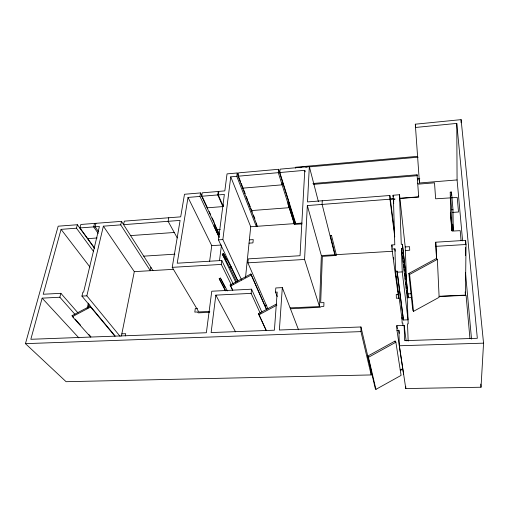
<?xml version="1.0" encoding="UTF-8"?>
<svg xmlns="http://www.w3.org/2000/svg" width="509" height="509" viewBox="0 0 509 509"><rect width="100%" height="100%" fill="white"/><g stroke="black" fill="none" stroke-linecap="round" stroke-linejoin="round"><path stroke-width="0.76" d="M94.47 248.22L77.368 224.73L58.179 226.193L25.45 343.651L66.106 381.699L371.201 374.936L360.945 331.62L360.945 326.969L279.377 330.01L282.317 287.623L275.814 287.96L275.503 292.172L277.271 296.575M461.097 122.796L461.103 119.64L415.306 124.196L415.478 127.466L456.77 123.407L477.327 338.294L404.661 340.661L404.121 325.353L396.835 325.626L396.969 330.328L403.573 374.223L403.522 372.766M465.481 255.435L465.563 247.489M465.601 244.314L465.646 240.337L435.717 242.208L436.506 258.699M439.051 296.308L465.442 295.099L466.034 244.492L465.646 240.337M336.595 254.653L336.334 255.321A0.878 0.719 -13.7 0 1 336.137 255.454L322.337 256.371L320.689 302.74L323.947 302.594L323.826 306.386L320.543 306.774A0.827 0.713 -16.4 0 1 320.473 306.997L320.435 307.067A0.91 0.783 -16.4 0 1 320.276 307.251L290.684 308.778M322.248 200.769L322.121 204.427L334.833 254.761L321.357 255.575L307.328 205.56L389.958 199.216L389.862 195.494L307.519 201.914L309.332 166.538L280.071 169.153L279.804 172.538L295.716 223.534L302.028 223.088M290.136 307.881L319.499 306.577L321.357 255.575M319.499 306.577L304.567 259.456L307.328 205.56M279.804 172.538L304.776 170.337L300.036 255.722L248.284 258.877L247.883 262.835L267.919 308.868M396.969 330.328L398.884 330.258L399.361 345.764L405.794 388.564L481.018 387.228L483.55 343.155L461.103 119.64M288.374 200.19L288.1 204.147L294.278 223.782L295.385 223.706L295.481 222.147M294.056 223.655L294.119 224.1A0.833 0.662 -17.7 0 0 294.227 224.234M295.424 168.123L295.481 167.257L417.329 156.358M295.385 223.706L289.239 204.058L289.347 202.474M282.374 181.478L282.12 184.831L242.659 188.152M256.568 223.146L256.256 226.352L236.793 176.33L230.762 176.858L250.714 226.747L294.329 223.636L278.289 172.672L278.563 169.287L238.447 172.869L238.047 176.216L257.401 226.27M260.29 313.385L251.147 293.381L251.548 289.195L211.763 291.224L206.361 332.74L30.826 339.287L42.152 298.147L59.858 297.237L74.944 314.314M245.535 277.418L250.714 226.747M236.793 176.33L237.2 172.977L227.033 173.887L224.825 190.888L218.755 191.397L218.278 194.922L223.286 206.425M231.436 285.046L221.3 264.425L221.797 260.487L177.227 263.204L188.018 197.422L199.973 196.436L219.061 237.079M219.481 260.729L221.351 245.962M251.147 293.381L215.835 295.137L211.114 332.562L274.408 330.195L277.208 292.09L275.503 292.172M241.603 279.944L222.853 239.567L230.762 176.858M237.907 280.974L218.45 239.866L224.361 194.419L218.278 194.922M207.099 207.825L222.866 206.59L223.133 204.542M209.632 261.263L211.75 245.65L188.018 197.422M219.303 235.063L215.269 226.435L215.46 225.048M222.866 206.59L217.782 194.928L218.246 191.479L202.219 192.822L201.704 196.258L219.5 234.42M219.226 237.296L214.162 226.511L214.537 223.744M199.973 196.436L200.514 192.924L184.487 194.266L180.701 216.847L124.33 221.148L123.56 224.66L180.103 220.41L172.227 267.346L198.79 311.928L209.816 311.438M168.759 217.757L168.097 221.313L177.253 237.9M150.944 267.359L150.32 270.693L120.728 224.87L121.505 221.364L80.829 224.463L79.938 227.937L94.604 248.099M125.259 335.921L125.704 333.688L121.836 333.834M121.403 336.004L134.306 271.641L103.372 226.174L120.728 224.87M88.165 307.856L89.05 304.058M87.122 308.511L88.381 303.129M401.741 369.451L401.716 369.897L400.169 369.935M120.086 336.328L86.842 295.844L103.372 226.174M115.079 335.908L81.936 296.098L82.891 292.153L83.591 292.115L99.395 226.473L79.938 227.937M94.528 223.419L93.669 226.906L98.199 233.37M95.927 223.311L95.075 226.798L98.619 231.875M59.858 297.237L60.883 293.318L43.22 294.247L61.08 229.355L76.458 228.197L93.65 251.599M76.458 228.197L77.368 224.73M418.074 178.958L417.819 179.957M375.935 389.36L401.092 375.394L395.868 342.213L395.067 341.055L367.689 356.135L375.216 388.24L375.935 389.36L368.459 357.318L367.689 356.135M450.751 212.635L450.344 213.258L451.884 230.832A0.859 0.674 -2.2 0 0 452.272 231.092L460.187 230.66L461.09 240.751M368.459 357.318L395.868 342.213M413.524 311.349L439.133 297.301L437.371 259.374L436.563 258.375L408.829 273.467L412.799 310.375L413.524 311.349L409.605 274.485L408.829 273.467M409.605 274.485L437.371 259.374M266.118 330.341L258.451 313.741L276.304 304.108M266.366 330.646L259.043 314.785L276.915 305.146M225.29 290.62L219.201 278.697L220.397 278.06L227.434 290.925M232.588 290.047L230.125 285.059L250.854 273.982L266.748 309.866M232.772 290.308L230.666 286.039L251.414 274.943M235.864 282.463L222.28 254.112L223.445 253.495L231.029 266.888L237.798 281.184M236.653 281.801L229.845 267.518L231.029 266.888M90.71 337.104L72.418 316.636L72.062 315.656L90.227 306.055L90.602 307.022L114.932 336.214M72.418 316.636L90.602 307.022M300.176 167.703L301.761 167.556M305.718 167.207L307.302 167.067M308.887 166.92L418.169 157.179M238.047 176.216L278.289 172.672M312.908 183.501L417.062 174.778L418.697 196.83L399.673 198.294M313.652 184.334L417.113 175.7L417.062 174.778M201.704 196.258L217.782 194.928M417.412 178.824L419.785 178.627M415.306 124.196L419.461 182.986L457.076 179.938L456.77 123.407M393.724 203.683L393.043 195.246L399.52 194.737L405.221 246.948L406.672 284.525M288.1 204.147L289.239 204.058M450.23 192.154L451.496 192.058L452.985 209.651L453.258 230.412L452.017 230.494L450.605 213.246L450.23 192.154L451.693 209.746L452.017 230.494M390.161 199.025L393.33 198.784M390.244 199.21L394.857 198.834L394.876 199.433L393.457 199.541L394.787 244.772L391.841 244.956L391.955 249.035L398.636 298.166L398.56 295.856M399.73 198.485L418.703 197.028L418.64 195.73M251.338 210.586L289.309 207.678M214.162 226.511L215.269 226.435M451.693 209.746L452.985 209.651M452.628 212.418L458.52 211.998L457.216 197.46L435.755 198.796A0.846 0.649 -4.9 0 1 435.615 198.574L434.514 182.826L418.792 184.099A0.865 0.655 -6.8 0 1 418.551 184.067L418.481 184.048A0.802 0.611 -6.8 0 1 418.131 183.819L417.991 183.106M87.733 238.651L97.124 237.977M130.565 235.597L174.263 232.486M217.241 229.578L220.276 229.362M301.85 223.89L294.717 224.393A0.833 0.662 -17.7 0 1 294.495 224.367L294.304 224.278M218.45 239.866L222.853 239.567M249.372 239.854L253.253 239.593L252.928 242.895L249.035 243.156M402.644 368.815L402.549 368.821A0.916 0.827 1 0 0 402.275 368.885L402.193 368.923A1.005 0.903 1 0 0 401.811 369.292M211.75 245.65L221.173 245.033M143.729 256.161L174.924 254.169M402.434 244.288L408.243 297.72L402.434 244.288L401.27 244.365L399.52 194.737M405.221 246.948L409.573 246.68L409.72 250.231L405.355 250.492M391.955 249.035L394.908 248.85L395.207 251.191M394.908 248.85L395.563 271.195L397.071 271.112L403.408 319.996L408.04 319.817L402.237 271.908L401.416 248.449L402.587 248.379M436.595 259.036L435.99 246.337L466.034 244.492M336.43 254.665L392.744 251.255M172.227 267.346L221.3 264.425M247.883 262.835L304.567 259.456M134.306 271.641L173.658 269.318M397.103 272.188L402.237 271.908M81.936 296.098L86.842 295.844M398.369 294.329L396.263 294.425L396.371 298.268L399.19 298.14M407.824 293.884L411.762 293.699M401.416 248.449L407.187 297.771L411.851 297.555M197.575 308.346L195.322 308.448L194.801 312.106L197.816 311.972L197.836 312.475A0.878 0.719 -31.2 0 0 197.956 312.647L198.192 312.793A0.878 0.719 -31.2 0 0 198.408 312.838L209.492 312.354M264.725 305.292L266.735 305.196M403.408 319.996L403.37 318.99L402.008 319.041L395.563 271.195M25.45 343.651L360.945 331.62M399.361 345.764L483.55 343.155M440.609 296.238L440.641 296.27A0.967 0.814 0.4 0 0 440.87 296.397L466.079 295.335L469.941 338.51M42.152 298.147L78.895 337.912M72.062 315.656L73.627 317.412M75.192 319.175L80.422 325.028M88.782 334.4L90.876 336.742M60.883 293.318L77.947 312.863M61.08 229.355L89.94 267.034M121.505 221.364L152.935 270.54M258.451 313.741L259.043 314.785M222.28 254.112L229.845 267.518M230.125 285.059L230.666 286.039M219.201 278.697L225.85 290.893M215.835 295.137L235.546 331.868M220.397 278.06L225.029 287.191M221.797 260.487L233.268 284.073M223.445 253.495L226.486 259.876M200.514 192.924L201.844 195.787M202.512 197.218L207.507 207.952M209.174 211.528L210.503 214.391M212.17 217.967L214.168 222.261M251.548 289.195L261.944 312.189M250.854 273.982L266.213 308.944M218.246 191.479L218.845 192.854M237.2 172.977L240.617 181.828M241.19 183.304L243.181 188.47M243.754 189.946L245.173 193.636M246.311 196.589L247.737 200.272M248.309 201.749L250.301 206.915M250.873 208.391L252.292 212.081M253.437 215.027L254.856 218.717M282.317 287.623L298.509 329.781M278.563 169.287L288.609 201.43M304.776 170.337L305.184 171.851M309.332 166.538L318.386 201.596M360.945 326.969L371.169 370.616L371.201 374.936M395.067 341.055L395.315 342.602M396.835 325.626L397.3 328.731M398.884 330.258L399.342 333.395M391.841 244.956L392.159 247.304M393.54 257.49L393.75 259.056M396.078 276.298L396.288 277.863M398.089 291.186L398.305 292.751M397.071 271.112L403.37 318.99M404.121 325.353L406.176 340.915M389.862 195.494L394.551 232.518M389.958 199.216L394.761 236.895M393.043 195.246L393.234 196.824M393.521 199.191L393.711 200.769M393.457 199.541L393.743 201.895M402.186 252.229L402.371 253.806M402.644 256.161L402.918 258.521M403.192 260.882L403.376 262.453M403.65 264.814L403.923 267.174M404.197 269.535L404.381 271.106M404.655 273.467L404.929 275.827M405.202 278.188L405.387 279.759M405.66 282.12L405.94 284.48M406.214 286.841L406.392 288.412M406.672 290.773L406.945 293.133M480.719 384.072L481.018 387.228M457.076 179.938L462.611 240.91M465.487 272.589L471.525 339.109M465.162 291.969L465.442 295.099M452.736 224.138L453.258 230.412M435.717 242.208L435.99 246.337M419.289 179.836L419.461 182.986M407.187 297.771L408.193 323.845L407.505 323.87L408.167 341.157M405.711 386.293L405.794 388.564M402.912 325.397L402.829 323.03L402.142 323.056L401.957 317.489M451.496 192.058L451.547 195.182M331.505 235.47L330.296 235.552L335.17 254.894L336.341 254.824L331.505 235.47"/></g></svg>
